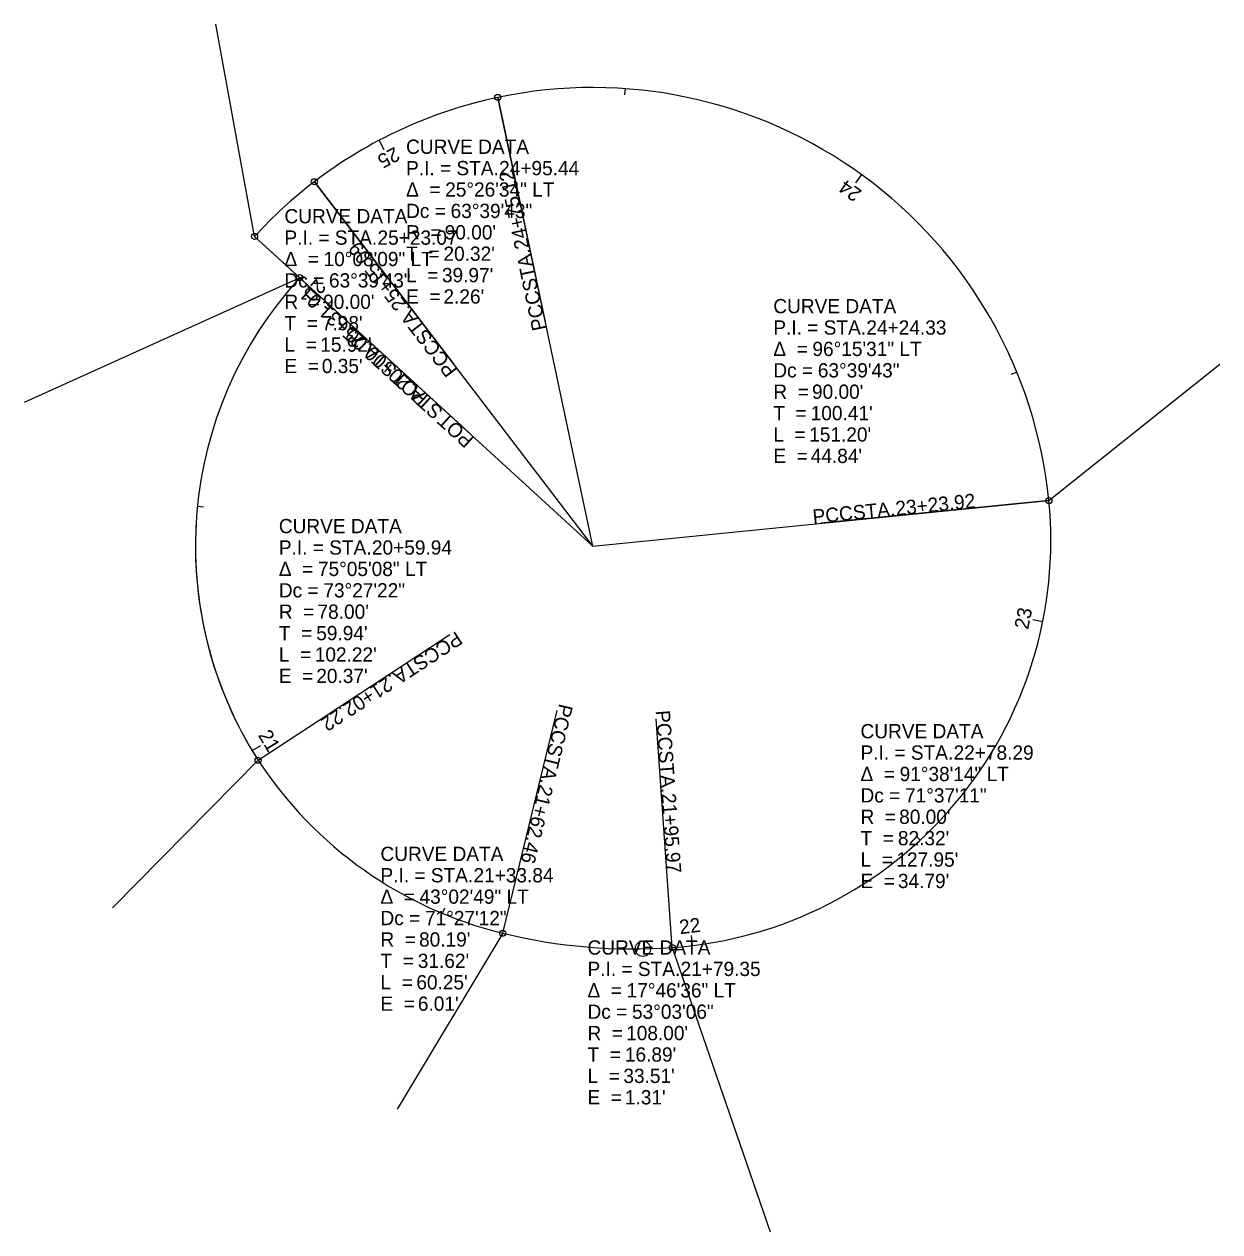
# Model space of a CAD drawing. Extents: x 152530 to 152765, y 330773 to 331010.
import ezdxf

# ---------------------------------------------------------------- set-up
doc = ezdxf.new("R2010")
doc.units = 0
for name, color, linetype in [('Default', 7, 'Continuous'), ('GE_P_Alignment_100_Bearings', 7, 'Continuous'), ('GE_P_Alignment_100_Cardinal_Points', 7, 'Continuous'), ('GE_P_Alignment_100_Curve_Data', 7, 'Continuous'), ('MD_P_DNC', 7, 'Continuous'), ('PF_P_Grade_Line', 7, 'Continuous')]:
    doc.layers.add(name, color=color, linetype=linetype)

msp = doc.modelspace()

# ---------------------------------------------------------------- linework, layer by layer
at = {"layer": 'Default'}
for p, q in [((152575.26, 330968.62), (152567.66, 331010.29)), ((152641.64, 330907.85), (152623.01, 330995.9)), ((152641.64, 330907.85), (152586.99, 330979.35)), ((152641.64, 330907.85), (152575.26, 330968.62)), ((152584.11, 330960.52), (152530.01, 330936)), ((152731.2, 330916.77), (152764.77, 330943.52)), ((152641.64, 330907.85), (152731.2, 330916.77)), ((152575.94, 330865.81), (152547.39, 330836.83)), ((152623.99, 330831.85), (152603.22, 330797.33)), ((152657.25, 330829.04), (152676.47, 330773.24))]:
    msp.add_line(p, q, dxfattribs=at)
at = {"layer": 'GE_P_Alignment_100_Bearings'}
for p, q in [((152623.01, 330995.9), (152632.33, 330951.87)), ((152586.99, 330979.35), (152614.32, 330943.6)), ((152575.26, 330968.62), (152608.45, 330938.23)), ((152584.11, 330960.52), (152617.3, 330930.13)), ((152731.2, 330916.77), (152686.42, 330912.31)), ((152575.94, 330865.81), (152613.58, 330890.47)), ((152623.99, 330831.85), (152634.67, 330875.57)), ((152657.25, 330829.04), (152654.07, 330873.93))]:
    msp.add_line(p, q, dxfattribs=at)
for centre in [(152623.01, 330995.9), (152586.99, 330979.35), (152575.26, 330968.62), (152584.11, 330960.52), (152731.2, 330916.77), (152575.94, 330865.81), (152623.99, 330831.85), (152657.25, 330829.04)]:
    msp.add_circle(centre, 0.6, dxfattribs=at)
at = {"layer": 'GE_P_Alignment_100_Curve_Data'}
for p, q in [((152647.99, 330997.62), (152647.91, 330996.43)), ((152599.69, 330987.47), (152600.62, 330985.7)), ((152694.39, 330980.77), (152693.21, 330979.15)), ((152584.11, 330960.52), (152585.58, 330959.17)), ((152724.92, 330941.99), (152723.81, 330941.53)), ((152564.03, 330915.66), (152565.23, 330915.54)), ((152730, 330892.97), (152728.04, 330893.37)), ((152574.77, 330867.69), (152576.49, 330868.72)), ((152705.9, 330850.09), (152705.08, 330850.97)), ((152612.16, 330835.74), (152612.62, 330836.85)), ((152661.26, 330829.43), (152661.02, 330831.41))]:
    msp.add_line(p, q, dxfattribs=at)
msp.add_circle((152651.49, 330828.79), 1.5, dxfattribs=at)
at = {"layer": 'MD_P_DNC'}
msp.add_line((152575.26, 330968.62), (152584.11, 330960.52), dxfattribs=at)
at = {"layer": 'PF_P_Grade_Line'}
for centre, radius, start, end in [((152641.64, 330907.85), 90, 5.6906, 101.9493), ((152641.64, 330907.85), 90, 5.6906, 101.9493), ((152641.64, 330907.85), 90, 5.6906, 101.9493), ((152641.64, 330907.85), 90, 101.9493, 127.3922), ((152641.64, 330907.85), 90, 101.9493, 127.3922), ((152641.64, 330907.85), 90, 101.9493, 127.3922), ((152641.64, 330907.85), 90, 127.3922, 137.5281), ((152641.64, 330907.85), 90, 127.3922, 137.5281), ((152641.64, 330907.85), 78, 137.5281, 212.6138), ((152651.59, 330908.84), 80, 274.0534, 5.6906), ((152651.59, 330908.84), 80, 274.0534, 5.6906), ((152651.59, 330908.84), 80, 274.0534, 5.6906), ((152641.64, 330907.85), 78, 176.7688, 212.6138), ((152643.02, 330909.75), 80.19, 213.2297, 256.2767), ((152643.02, 330909.75), 80.19, 213.2297, 256.2767), ((152643.02, 330909.75), 80.19, 213.2297, 256.2767), ((152649.61, 330936.77), 108, 256.2767, 274.0534), ((152649.61, 330936.77), 108, 256.2767, 274.0534), ((152649.61, 330936.77), 108, 256.2767, 274.0534)]:
    msp.add_arc(centre, radius, start, end, dxfattribs=at)

# ---------------------------------------------------------------- texts
at = {"layer": 'GE_P_Alignment_100_Bearings'}
for s, rotation, p in [('24+75.12', 101.9493, (152629.2, 330966.43)), ('25+15.09', 127.3922, (152605.27, 330955.37)), (' STA. ', 101.9493, (152631.16, 330957.18)), ('25+31.01', 137.5281, (152597.23, 330948.44)), ('PCC', 101.9493, (152632.59, 330950.44)), (' STA. ', 127.3922, (152611.01, 330947.86)), ('20+00.00', 137.5281, (152606.23, 330940.21)), (' STA. ', 137.5281, (152604.21, 330942.06)), ('PCC', 127.3922, (152615.19, 330942.38)), ('POT', 137.5281, (152609.52, 330937.2)), (' STA. ', 137.5281, (152613.2, 330933.83)), ('POT', 137.5281, (152618.51, 330928.96)), ('23+23.92', 5.6906, (152701.23, 330913.83)), ('PCC', 5.6906, (152684.96, 330912.21)), (' STA. ', 5.6906, (152691.82, 330912.89)), ('PCC', 213.2297, (152614.83, 330891.23)), (' STA. ', 213.2297, (152609.06, 330887.46)), ('21+02.22', 213.2297, (152601.16, 330882.28)), ('PCC', 256.2767, (152635.07, 330877.05)), ('PCC', 274.0534, (152654, 330875.52)), (' STA. ', 256.2767, (152633.44, 330870.36)), (' STA. ', 274.0534, (152654.48, 330868.65)), ('21+62.46', 256.2767, (152631.2, 330861.18)), ('21+95.97', 274.0534, (152655.15, 330859.22))]:
    msp.add_text(s, height=2.8, rotation=rotation, dxfattribs=at).set_placement(p)
at = {"layer": 'GE_P_Alignment_100_Cardinal_Points'}
for s, p in [('CURVE DATA', (152605, 330984.83)), ('P.I. = STA. ', (152605, 330980.63)), ('24+95.44', (152623.27, 330980.63)), ('Δ  = ', (152605, 330976.43)), ('25°26\'34" LT', (152612.68, 330976.43)), ('CURVE DATA', (152581.12, 330971.19)), ('Dc = ', (152605, 330972.23)), ('63°39\'43"', (152613.74, 330972.23)), ('P.I. = STA. ', (152581.12, 330966.99)), ('25+23.07', (152599.39, 330966.99)), ('R  = ', (152605, 330968.03)), ("90.00'", (152612.58, 330968.03)), ('T  = ', (152605, 330963.83)), ("20.32'", (152612.34, 330963.83)), ('Δ  = ', (152581.12, 330962.79)), ('10°08\'09" LT', (152588.8, 330962.79)), ('L  = ', (152605, 330959.63)), ("39.97'", (152612.04, 330959.63)), ('Dc = ', (152581.12, 330958.59)), ('63°39\'43"', (152589.86, 330958.59)), ('R  = ', (152581.12, 330954.39)), ("90.00'", (152588.71, 330954.39)), ('E  = ', (152605, 330955.43)), ("2.26'", (152612.34, 330955.43)), ('CURVE DATA', (152677.1, 330953.54)), ('T  = ', (152581.12, 330950.19)), ("7.98'", (152588.46, 330950.19)), ('P.I. = STA. ', (152677.1, 330949.34)), ('24+24.33', (152695.37, 330949.34)), ('L  = ', (152581.12, 330945.99)), ("15.92'", (152588.16, 330945.99)), ('Δ  = ', (152677.1, 330945.14)), ('96°15\'31" LT', (152684.78, 330945.14)), ('E  = ', (152581.12, 330941.79)), ("0.35'", (152588.46, 330941.79)), ('Dc = ', (152677.1, 330940.94)), ('63°39\'43"', (152685.84, 330940.94)), ('R  = ', (152677.1, 330936.74)), ("90.00'", (152684.69, 330936.74)), ('T  = ', (152677.1, 330932.54)), ("100.41'", (152684.44, 330932.54)), ('L  = ', (152677.1, 330928.34)), ("151.20'", (152684.14, 330928.34)), ('E  = ', (152677.1, 330924.14)), ("44.84'", (152684.44, 330924.14)), ('CURVE DATA', (152580.02, 330910.36)), ('P.I. = STA. ', (152580.02, 330906.16)), ('20+59.94', (152598.29, 330906.16)), ('Δ  = ', (152580.02, 330901.96)), ('75°05\'08" LT', (152587.7, 330901.96)), ('Dc = ', (152580.02, 330897.76)), ('73°27\'22"', (152588.76, 330897.76)), ('R  = ', (152580.02, 330893.56)), ("78.00'", (152587.61, 330893.56)), ('T  = ', (152580.02, 330889.36)), ("59.94'", (152587.36, 330889.36)), ('L  = ', (152580.02, 330885.16)), ("102.22'", (152587.07, 330885.16)), ('E  = ', (152580.02, 330880.96)), ("20.37'", (152587.37, 330880.96)), ('CURVE DATA', (152694.22, 330870.11)), ('P.I. = STA. ', (152694.22, 330865.91)), ('22+78.29', (152712.49, 330865.91)), ('Δ  = ', (152694.22, 330861.71)), ('91°38\'14" LT', (152701.9, 330861.71)), ('Dc = ', (152694.22, 330857.51)), ('71°37\'11"', (152702.96, 330857.51)), ('R  = ', (152694.22, 330853.31)), ("80.00'", (152701.81, 330853.31)), ('T  = ', (152694.22, 330849.11)), ("82.32'", (152701.56, 330849.11)), ('CURVE DATA', (152599.97, 330846.03)), ("127.95'", (152701.26, 330844.91)), ('L  = ', (152694.22, 330844.91)), ('P.I. = STA. ', (152599.97, 330841.83)), ('21+33.84', (152618.23, 330841.83)), ('E  = ', (152694.22, 330840.71)), ("34.79'", (152701.56, 330840.71)), ('Δ  = ', (152599.97, 330837.63)), ('43°02\'49" LT', (152607.64, 330837.63)), ('Dc = ', (152599.97, 330833.43)), ('71°27\'12"', (152608.71, 330833.43)), ('R  = ', (152599.97, 330829.23)), ("80.19'", (152607.55, 330829.23)), ('CURVE DATA', (152640.62, 330827.65)), ('T  = ', (152599.97, 330825.03)), ("31.62'", (152607.3, 330825.03)), ('P.I. = STA. ', (152640.62, 330823.45)), ('21+79.35', (152658.89, 330823.45)), ('L  = ', (152599.97, 330820.83)), ("60.25'", (152607.01, 330820.83)), ('Δ  = ', (152640.62, 330819.25)), ('17°46\'36" LT', (152648.3, 330819.25)), ('E  = ', (152599.97, 330816.63)), ("6.01'", (152607.31, 330816.63)), ('Dc = ', (152640.62, 330815.05)), ('53°03\'06"', (152649.36, 330815.05)), ('R  = ', (152640.62, 330810.85)), ("108.00'", (152648.2, 330810.85)), ('T  = ', (152640.62, 330806.65)), ("16.89'", (152647.96, 330806.65)), ('L  = ', (152640.62, 330802.45)), ("33.51'", (152647.66, 330802.45)), ('E  = ', (152640.62, 330798.25)), ("1.31'", (152647.96, 330798.25))]:
    msp.add_text(s, height=2.8, dxfattribs=at).set_placement(p)
at = {"layer": 'GE_P_Alignment_100_Curve_Data'}
for s, rotation, p in [('25', 207.7857, (152602.79, 330986.28)), ('24', 144.1237, (152694.67, 330977.49)), ('20', 227.5281, (152587.46, 330960.47)), ('23', 78.5582, (152727.13, 330891.35)), ('21', 300.9842, (152575.87, 330870.72)), ('22', 6.9384, (152658.81, 330831.65))]:
    msp.add_text(s, height=2.8, rotation=rotation, dxfattribs=at).set_placement(p)

doc.saveas('drawing.dxf')
